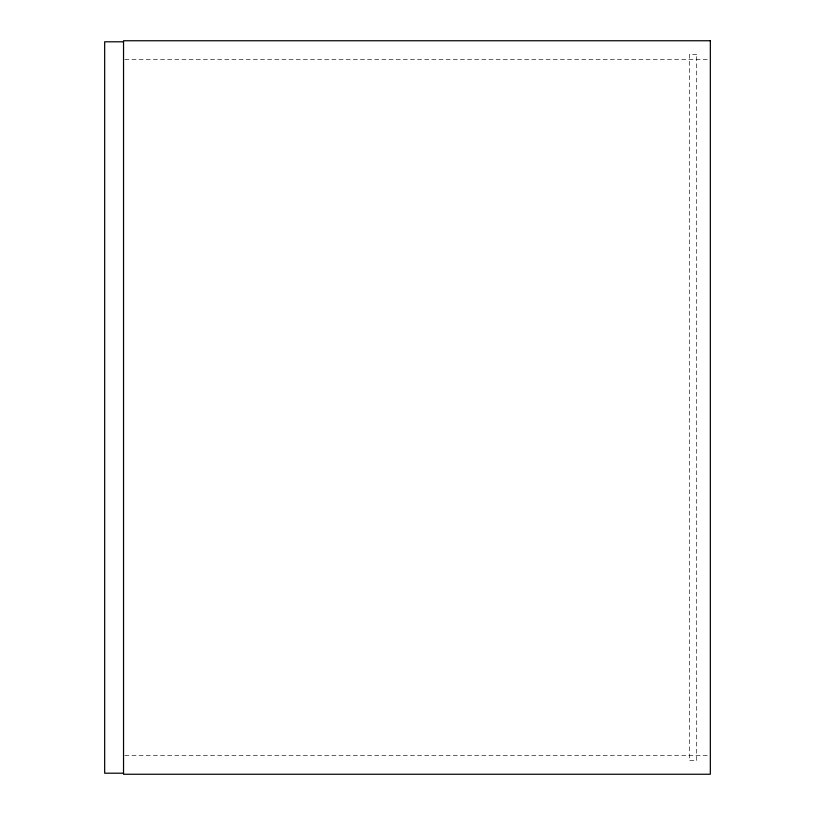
<?xml version="1.0" encoding="UTF-8"?>
<svg xmlns="http://www.w3.org/2000/svg" width="815" height="815" viewBox="0 0 815 815"><rect width="100%" height="100%" fill="white"/><g stroke="black" fill="none" stroke-linecap="round" stroke-linejoin="round"><path stroke-width="0.61" stroke-dasharray="4.08 3.06" d="M124.807 59.607L709.06 59.607M124.807 755.393L710.334 755.393M696.713 54.371L689.378 54.371L689.378 760.629L696.713 760.629L696.713 54.371"/><path stroke-width="1.22" d="M123.534 41.799L104.666 41.799L104.666 773.201L123.534 773.201M710.334 40.75L123.534 40.75L123.534 774.25L710.334 774.25L710.334 40.75"/></g></svg>
